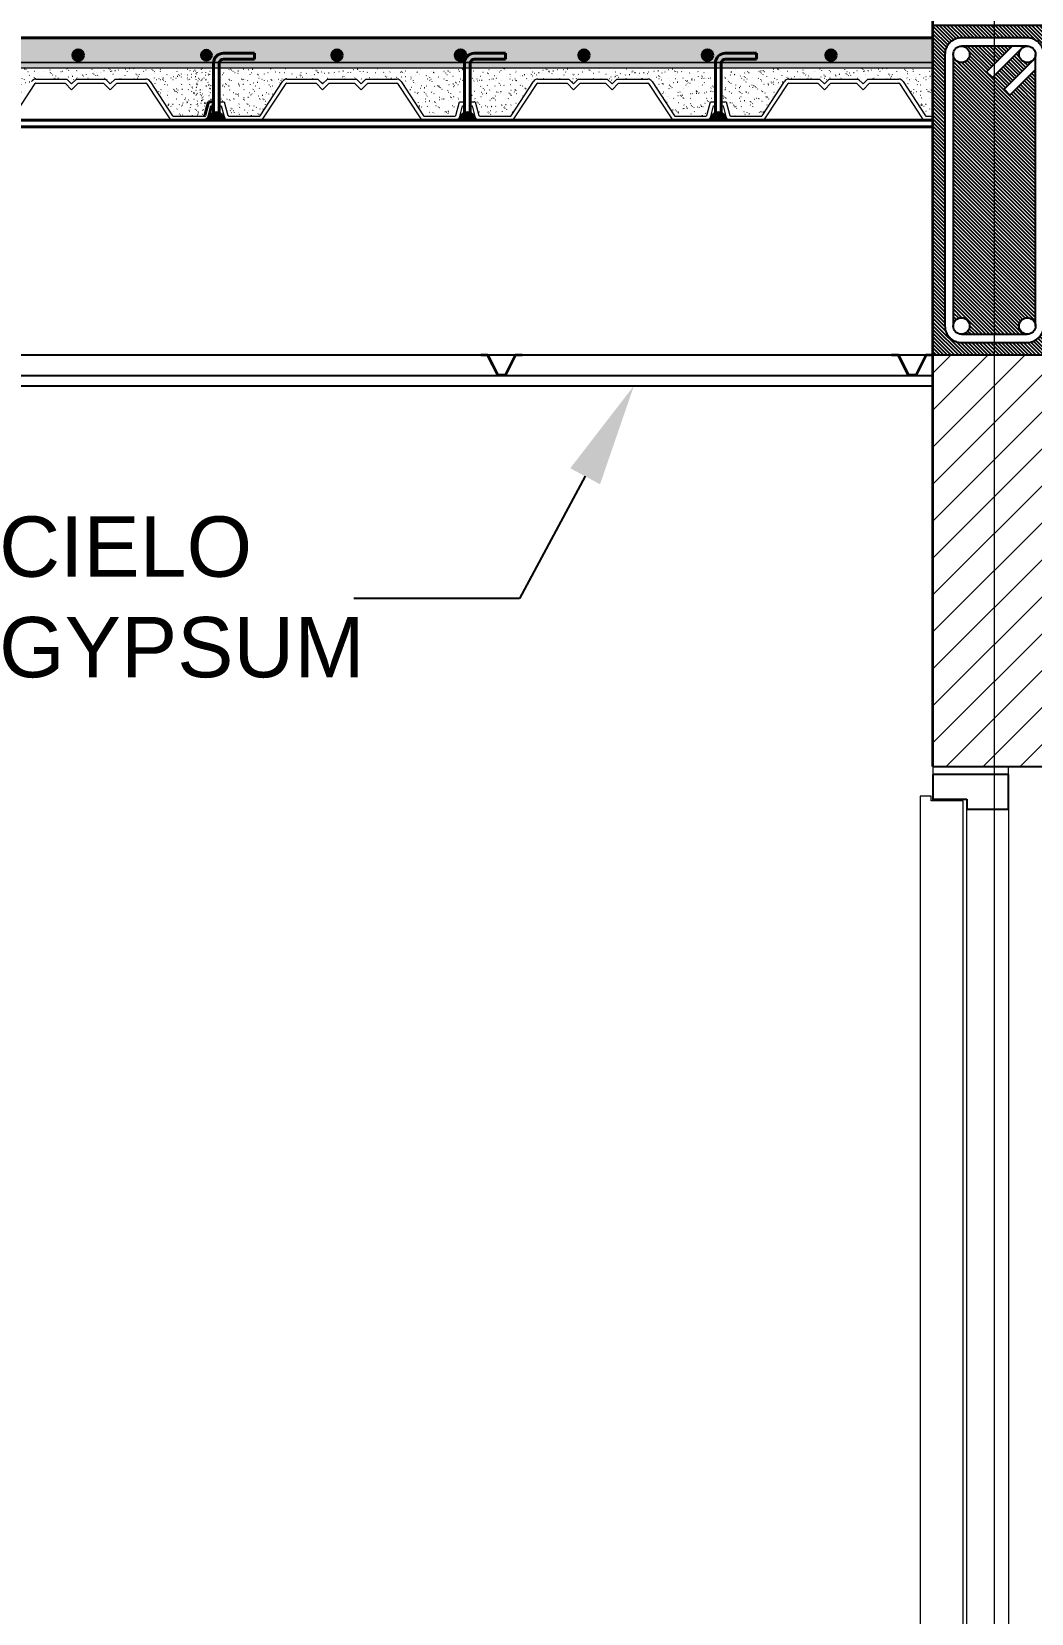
# Model space of a CAD drawing. Header units: inches. Extents: x -6 to 158, y 10 to 161.
# Drawn here: x 74.59 to 75.805, y 33.334 to 35.255 of the extents above; entities that cross this region are included whole.
import ezdxf
from ezdxf import colors
from ezdxf.entities.mleader import LeaderData, LeaderLine
from ezdxf.math import Vec2, Vec3

# ---------------------------------------------------------------- set-up
doc = ezdxf.new("R2010")
doc.units = ezdxf.units.IN
doc.header["$MEASUREMENT"] = 0
doc.linetypes.add('DASHED2', pattern=[9.525, 6.35, -3.175])
doc.linetypes.add('Grid Line', pattern=[22.225, 12.7, -3.175, 3.175, -3.175])
for name, color, linetype in [('2', 2, 'Continuous'), ('3', 3, 'Continuous'), ('4', 4, 'Continuous'), ('5', 5, 'Continuous'), ('8', 4, 'Continuous'), ('A-WALL-PATT', 9, 'Continuous'), ('Emplantillado', 2, 'Continuous'), ('Proy', 1, 'DASHED2'), ('TEXTO', 2, 'Continuous'), ('Texturas', 1, 'Continuous')]:
    doc.layers.add(name, color=color, linetype=linetype)
for name, color, linetype, lineweight in [('A-DETL', 90, 'Continuous', 9), ('A-DETL-GENF', 92, 'Continuous', 9), ('A-DETL-THIN', 151, 'Continuous', 18), ('A-FLOR', 5, 'Continuous', 9), ('A-WALL', 5, 'Continuous', 9), ('S-GRID', 1, 'Continuous', 9)]:
    doc.layers.add(name, color=color, linetype=linetype, lineweight=lineweight)
doc.styles.add('style1', font='micross.ttf')
pattern_1 = [(135, (0, 0), (-0.00224506403027, -0.00224506403027), [])]
pattern_2 = [(37.5, (3148.316678, 1585.5589), (-0.000406733, 0.012431279), [0.000335, -0.009471, 0.000335, -0.010632, -0.010484]), (37.5, (3148.316678, 1585.5589), (-0.000406733, 0.012431279), [-0.020774, 0.000335, -0.010149]), (7.5, (3148.316678, 1585.5589), (0.011418176, 0.018207136), [0.000335, -0.004955, 0.000335, -0.008503, -0.003387]), (7.5, (3148.316678, 1585.5589), (0.011418176, 0.018207136), [-0.014129, 0.000335, -0.003052]), (327.5, (3148.308743, 1585.5589), (0.020091206, 3.676e-05), [0.000335, -0.002891, 0.000335, -0.011278, -0.015161]), (327.5, (3148.308743, 1585.5589), (0.020091206, 3.676e-05), [-0.014839, 0.000335, -0.014826]), (317.5, (3148.308743, 1585.5589), (0.019394415, 0.00566181), [0.000335, -0.001278, 0.000335, -0.007278, -0.00871]), (317.5, (3148.308743, 1585.5589), (0.019394415, 0.00566181), [-0.009226, 0.000335, -0.008374])]
pattern_3 = [(37.5, (3148.316678, 1585.5589), (-0.000406733, 0.012431279), [0.000335, -0.009471, 0.000335, -0.010632, -0.010484]), (37.5, (3148.316678, 1585.5589), (-0.000406733, 0.012431279), [-0.020774, 0.000335, -0.010149]), (7.5, (3148.316678, 1585.5589), (0.011418176, 0.018207136), [0.000335, -0.004955, 0.000335, -0.008503, -0.003387]), (7.5, (3148.316678, 1585.5589), (0.011418176, 0.018207136), [-0.014129, 0.000335, -0.003052]), (327.5, (3148.308743, 1585.5589), (0.020091206, 3.676e-05), [0.000335, -0.002891, 0.000335, -0.011278, -0.015161]), (327.5, (3148.308743, 1585.5589), (0.020091206, 3.676e-05), [-0.014839, 0.000335, -0.014826]), (317.5, (3148.308743, 1585.5589), (0.019394415, 0.00566181), [0.000335, -0.001278, 0.000335, -0.007278, -0.00871]), (317.5, (3148.308743, 1585.5589), (0.019394415, 0.00566181), [-0.009226, 0.000335, -0.008374])]

# ---------------------------------------------------------------- blocks, each defined once
blk = doc.blocks.new('Doors_Door-sets_JELD-WEN_Interior_HP_S7_Unequal_Double_1_0 - 1590 x 2090 mm - M16_M12_40_ x M21-318475-Section 0')
at = {"layer": '2', "lineweight": 18}
for p, q in [((7717, 2100), (7625, 2100)), ((7625, 2100), (7625, 2090)), ((7717, 2090), (7717, 2100)), ((7625, 2090), (7717, 2090)), ((7623, 2064), (7610, 2064)), ((7610, 2064), (7610, 12)), ((7623, 2058), (7623, 2064)), ((7662, 2058), (7623, 2058)), ((7662, 18), (7662, 2058))]:
    blk.add_line(p, q, dxfattribs=at)
at = {"layer": '2'}
for p, q in [((7625, 2090), (7625, 2060)), ((7717, 2090), (7625, 2090)), ((7717, 2048), (7717, 2090)), ((7625, 2060), (7666.5, 2060)), ((7666.5, 2060), (7666.5, 2048)), ((7666.5, 2048), (7717, 2048))]:
    blk.add_line(p, q, dxfattribs=at)
at = {"layer": '2', "lineweight": 9}
for p, q in [((7625, 2058), (7625, 2060)), ((7666.5, 22), (7666.5, 2048)), ((7717, 2048), (7717, 22))]:
    blk.add_line(p, q, dxfattribs=at)
blk = doc.blocks.new('vcc')
at = {"layer": 'Texturas'}
h = blk.add_hatch(dxfattribs=at)
h.set_pattern_fill('ANSI31', color=253, scale=0.001, angle=90)
h.set_pattern_definition(pattern_1)
h.paths.add_polyline_path([(26746.7064, 3376.2823), (26746.8564, 3376.2823), (26746.8564, 3376.6823), (26746.7064, 3376.6823)])
h.paths.add_polyline_path([(26746.7414, 3376.6673), (26746.8214, 3376.6673, -0.414214), (26746.8414, 3376.6473), (26746.8414, 3376.3173, -0.414214), (26746.8214, 3376.2973), (26746.7414, 3376.2973, -0.414214), (26746.7214, 3376.3173), (26746.7214, 3376.6473, -0.414214)], flags=16)
h.paths.add_polyline_path([(26746.7414, 3376.6573), (26746.8214, 3376.6573, -0.414214), (26746.8314, 3376.6473), (26746.8314, 3376.3173, -0.414214), (26746.8214, 3376.3073), (26746.7414, 3376.3073, -0.414214), (26746.7314, 3376.3173), (26746.7314, 3376.6473, -0.414214)], flags=0)
h = blk.add_hatch(dxfattribs=at)
h.set_pattern_fill('ANSI31', color=253, scale=0.001, angle=90, style=0)
h.set_pattern_definition(pattern_1)
h.paths.add_polyline_path([(26746.7314, 3376.3173, -1), (26746.7514, 3376.3173, -0.414214), (26746.7414, 3376.3073), (26746.8214, 3376.3073, -0.414214), (26746.8114, 3376.3173, -1), (26746.8314, 3376.3173), (26746.8314, 3376.6291), (26746.8002, 3376.5978), (26746.7932, 3376.6049), (26746.8285, 3376.6403, -0.668179), (26746.8114, 3376.6473, -0.198912), (26746.8144, 3376.6544), (26746.779, 3376.6191), (26746.7719, 3376.6261), (26746.8032, 3376.6573), (26746.7414, 3376.6573, -0.414214), (26746.7514, 3376.6473, -1), (26746.7314, 3376.6473)])
at = {"layer": '3'}
for p, q in [((26746.8032, 3376.6573), (26746.7719, 3376.6261)), ((26746.8144, 3376.6544), (26746.779, 3376.6191)), ((26746.8285, 3376.6403), (26746.7932, 3376.6049)), ((26746.779, 3376.6191), (26746.7719, 3376.6261)), ((26746.8314, 3376.6291), (26746.8002, 3376.5978)), ((26746.7932, 3376.6049), (26746.8002, 3376.5978))]:
    blk.add_line(p, q, dxfattribs=at)
blk.add_lwpolyline([(26746.8414, 3376.3173), (26746.8414, 3376.6473, 0.414214), (26746.8214, 3376.6673), (26746.7414, 3376.6673, 0.414214), (26746.7214, 3376.6473), (26746.7214, 3376.3173, 0.414214), (26746.7414, 3376.2973), (26746.8214, 3376.2973)], format="xyb", dxfattribs=at)
for points in [[(26746.8214, 3376.6573), (26746.7414, 3376.6573)], [(26746.7314, 3376.6473), (26746.7314, 3376.3173)], [(26746.8314, 3376.3173), (26746.8314, 3376.6473)], [(26746.7414, 3376.3073), (26746.8214, 3376.3073)]]:
    blk.add_lwpolyline(points, dxfattribs=at)
blk.add_arc((26746.8214, 3376.3173), 0.02, 270, 0, dxfattribs=at)
at = {"layer": '4'}
for centre in [(26746.7414, 3376.6473), (26746.8214, 3376.6473), (26746.7414, 3376.3173), (26746.8214, 3376.3173)]:
    blk.add_circle(centre, 0.01, dxfattribs=at)
at = {"layer": '5'}
blk.add_lwpolyline([(26746.7064, 3376.2823), (26746.8564, 3376.2823), (26746.8564, 3376.6823), (26746.7064, 3376.6823)], close=True, dxfattribs=at)
blk = doc.blocks.new('A$C3A4E2C9F')
at = {"color": 2}
for p, q in [((-0.0481, 0.0009), (-0.0481, -0.0001)), ((-0.0397, 0.0009), (-0.0481, 0.0009)), ((-0.0397, 0.0009), (-0.0275, -0.0231)), ((-0.0066, 0.0009), (-0.0187, -0.0231)), ((0.0019, 0.0009), (-0.0066, 0.0009)), ((0.0019, -0.0001), (0.0019, 0.0009)), ((-0.0403, -0.0001), (-0.0481, -0.0001)), ((-0.0403, -0.0001), (-0.0281, -0.0241)), ((-0.006, -0.0001), (-0.0181, -0.0241)), ((0.0019, -0.0001), (-0.006, -0.0001)), ((-0.0281, -0.0241), (-0.0231, -0.0241)), ((-0.0281, -0.0241), (-0.0181, -0.0241)), ((-0.0275, -0.0231), (-0.0187, -0.0231))]:
    blk.add_line(p, q, dxfattribs=at)
blk = doc.blocks.new('jk')
at = {"layer": 'A-DETL-GENF'}
h = blk.add_hatch(dxfattribs=at)
h.set_pattern_fill('FP1_1', color=8, scale=0.001, style=0, pattern_type=2)
h.set_pattern_definition([(37.5, (3146.183078, 1585.5589), (-0.000406733, 0.012431279), [0.000335, -0.009471, 0.000335, -0.010632, -0.010484]), (37.5, (3146.183078, 1585.5589), (-0.000406733, 0.012431279), [-0.020774, 0.000335, -0.010149]), (7.5, (3146.183078, 1585.5589), (0.011418176, 0.018207136), [0.000335, -0.004955, 0.000335, -0.008503, -0.003387]), (7.5, (3146.183078, 1585.5589), (0.011418176, 0.018207136), [-0.014129, 0.000335, -0.003052]), (327.5, (3146.175143, 1585.5589), (0.020091206, 3.676e-05), [0.000335, -0.002891, 0.000335, -0.011278, -0.015161]), (327.5, (3146.175143, 1585.5589), (0.020091206, 3.676e-05), [-0.014839, 0.000335, -0.014826]), (317.5, (3146.175143, 1585.5589), (0.019394415, 0.00566181), [0.000335, -0.001278, 0.000335, -0.007278, -0.00871]), (317.5, (3146.175143, 1585.5589), (0.019394415, 0.00566181), [-0.009226, 0.000335, -0.008374])])
h.paths.add_polyline_path([(3146.753, 1594.6119), (3146.7511, 1594.6123), (3146.75, 1594.6127), (3146.7487, 1594.6137), (3146.7478, 1594.615), (3146.7472, 1594.6164), (3146.747, 1594.6179), (3146.7473, 1594.6198), (3146.7478, 1594.621), (3146.7487, 1594.6222), (3146.75, 1594.6231), (3146.7514, 1594.6237), (3146.753, 1594.6239), (3146.7545, 1594.6237), (3146.756, 1594.6231), (3146.7572, 1594.6222), (3146.7583, 1594.6206), (3146.7588, 1594.6195), (3146.759, 1594.6179), (3146.7588, 1594.6164), (3146.758, 1594.6147), (3146.7572, 1594.6137), (3146.756, 1594.6127), (3146.7545, 1594.6121)], flags=16)
h.paths.add_polyline_path([(3146.603, 1594.6119), (3146.6014, 1594.6121), (3146.6, 1594.6127), (3146.5987, 1594.6137), (3146.5978, 1594.6149), (3146.5972, 1594.6164), (3146.597, 1594.6182), (3146.5973, 1594.6197), (3146.5978, 1594.6209), (3146.5987, 1594.6222), (3146.6, 1594.6231), (3146.6014, 1594.6237), (3146.603, 1594.6239), (3146.6045, 1594.6237), (3146.606, 1594.6231), (3146.6072, 1594.6222), (3146.6082, 1594.6209), (3146.6088, 1594.6195), (3146.609, 1594.6179), (3146.6088, 1594.6164), (3146.6082, 1594.6149), (3146.6072, 1594.6137), (3146.606, 1594.6127), (3146.6045, 1594.6121)], flags=16)
h.paths.add_polyline_path([(3146.303, 1594.6119), (3146.3014, 1594.6121), (3146.3, 1594.6127), (3146.2987, 1594.6137), (3146.2978, 1594.6149), (3146.2972, 1594.6164), (3146.297, 1594.6181), (3146.2973, 1594.6196), (3146.2978, 1594.6209), (3146.2987, 1594.6222), (3146.3, 1594.6231), (3146.3014, 1594.6237), (3146.303, 1594.6239), (3146.3045, 1594.6237), (3146.306, 1594.6231), (3146.3072, 1594.6222), (3146.3082, 1594.6209), (3146.3088, 1594.6195), (3146.309, 1594.6179), (3146.3088, 1594.6164), (3146.3082, 1594.6149), (3146.3072, 1594.6137), (3146.306, 1594.6127), (3146.3045, 1594.6121)], flags=16)
h.paths.add_polyline_path([(3146.903, 1594.6119), (3146.9014, 1594.6121), (3146.9, 1594.6127), (3146.8987, 1594.6137), (3146.8978, 1594.6149), (3146.8972, 1594.6164), (3146.897, 1594.6183), (3146.8973, 1594.6197), (3146.8978, 1594.6209), (3146.8987, 1594.6222), (3146.9, 1594.6231), (3146.9014, 1594.6237), (3146.903, 1594.6239), (3146.9045, 1594.6237), (3146.906, 1594.6231), (3146.9072, 1594.6222), (3146.9082, 1594.6209), (3146.9088, 1594.6195), (3146.909, 1594.6179), (3146.9088, 1594.6164), (3146.9082, 1594.6149), (3146.9072, 1594.6137), (3146.906, 1594.6127), (3146.9045, 1594.6121)], flags=16)
h.paths.add_polyline_path([(3146.453, 1594.6119), (3146.4514, 1594.6121), (3146.45, 1594.6127), (3146.4487, 1594.6137), (3146.4478, 1594.6149), (3146.4472, 1594.6164), (3146.447, 1594.6179), (3146.4473, 1594.6198), (3146.4478, 1594.6209), (3146.4487, 1594.6222), (3146.45, 1594.6231), (3146.4514, 1594.6237), (3146.453, 1594.6239), (3146.4545, 1594.6237), (3146.456, 1594.6231), (3146.4572, 1594.6222), (3146.4582, 1594.6208), (3146.4588, 1594.6195), (3146.459, 1594.6179), (3146.4588, 1594.6164), (3146.4579, 1594.6146), (3146.4572, 1594.6137), (3146.456, 1594.6127), (3146.4545, 1594.6121), (3146.4538, 1594.612)], flags=16)
h.paths.add_polyline_path([(3147.053, 1594.6119), (3147.0514, 1594.6121), (3147.05, 1594.6127), (3147.0487, 1594.6137), (3147.0477, 1594.6151), (3147.0472, 1594.6164), (3147.047, 1594.6179), (3147.0473, 1594.6198), (3147.0478, 1594.6209), (3147.0487, 1594.6222), (3147.05, 1594.6231), (3147.0514, 1594.6237), (3147.053, 1594.6239), (3147.0545, 1594.6237), (3147.056, 1594.6231), (3147.0572, 1594.6222), (3147.0582, 1594.6209), (3147.0588, 1594.6195), (3147.059, 1594.6179), (3147.0588, 1594.6164), (3147.0581, 1594.6148), (3147.0572, 1594.6137), (3147.056, 1594.6127), (3147.0545, 1594.6121)], flags=16)
h.paths.add_polyline_path([(3147.353, 1594.6119), (3147.3514, 1594.6121), (3147.35, 1594.6127), (3147.3487, 1594.6137), (3147.3477, 1594.6152), (3147.3472, 1594.6164), (3147.347, 1594.6179), (3147.3472, 1594.6195), (3147.3478, 1594.6209), (3147.3487, 1594.6222), (3147.35, 1594.6231), (3147.3514, 1594.6237), (3147.353, 1594.6239), (3147.3545, 1594.6237), (3147.356, 1594.6231), (3147.3572, 1594.6222), (3147.3582, 1594.6209), (3147.3588, 1594.6195), (3147.359, 1594.6179), (3147.3588, 1594.6164), (3147.3582, 1594.6149), (3147.3572, 1594.6137), (3147.356, 1594.6127), (3147.3545, 1594.6121)], flags=16)
h.paths.add_polyline_path([(3147.203, 1594.6119), (3147.2014, 1594.6121), (3147.2, 1594.6127), (3147.1987, 1594.6137), (3147.1978, 1594.6149), (3147.1972, 1594.6167), (3147.197, 1594.6179), (3147.1973, 1594.6197), (3147.1978, 1594.6209), (3147.1987, 1594.6222), (3147.2, 1594.6231), (3147.2014, 1594.6237), (3147.203, 1594.6239), (3147.2045, 1594.6237), (3147.206, 1594.6231), (3147.2072, 1594.6222), (3147.2082, 1594.6209), (3147.2088, 1594.619), (3147.209, 1594.6179), (3147.2087, 1594.6161), (3147.2082, 1594.6149), (3147.2072, 1594.6137), (3147.206, 1594.6127), (3147.2045, 1594.6121)], flags=16)
h.paths.add_polyline_path([(3144.7037, 1594.6389), (3144.7037, 1594.6089), (3146.153, 1594.6089), (3146.1536, 1594.612), (3146.153, 1594.6119), (3146.1514, 1594.6121), (3146.15, 1594.6127), (3146.1487, 1594.6137), (3146.1478, 1594.6149), (3146.1472, 1594.6164), (3146.147, 1594.6179), (3146.1472, 1594.6195), (3146.1478, 1594.6209), (3146.1489, 1594.6223), (3146.15, 1594.6231), (3146.1514, 1594.6237), (3146.153, 1594.6239), (3146.1545, 1594.6237), (3146.156, 1594.6231), (3146.1572, 1594.6222), (3146.1582, 1594.6209), (3146.1588, 1594.6195), (3146.159, 1594.6185), (3146.1595, 1594.6188), (3146.162, 1594.6198), (3146.165, 1594.6202), (3146.203, 1594.6202), (3146.203, 1594.6132), (3146.165, 1594.6132), (3146.1638, 1594.613), (3146.1627, 1594.6126), (3146.1617, 1594.612), (3146.1609, 1594.6111), (3146.1604, 1594.6101), (3146.1601, 1594.6089), (3146.4578, 1594.6089), (3146.4584, 1594.6119), (3146.4597, 1594.6146), (3146.4616, 1594.6169), (3146.464, 1594.6187), (3146.4668, 1594.6198), (3146.4698, 1594.6202), (3146.5078, 1594.6202), (3146.5078, 1594.6132), (3146.4698, 1594.6132), (3146.4686, 1594.613), (3146.4675, 1594.6126), (3146.4665, 1594.612), (3146.4657, 1594.6111), (3146.4652, 1594.6101), (3146.4649, 1594.6089), (3146.7626, 1594.6089), (3146.7632, 1594.6119), (3146.7647, 1594.6149), (3146.7664, 1594.6169), (3146.7688, 1594.6187), (3146.7716, 1594.6198), (3146.7746, 1594.6202), (3146.8126, 1594.6202), (3146.8126, 1594.6132), (3146.7746, 1594.6132), (3146.7734, 1594.613), (3146.7723, 1594.6126), (3146.7713, 1594.612), (3146.7705, 1594.6111), (3146.77, 1594.6101), (3146.7697, 1594.6089), (3147.0674, 1594.6089), (3147.068, 1594.6119), (3147.0695, 1594.6149), (3147.0712, 1594.6169), (3147.0736, 1594.6187), (3147.0764, 1594.6198), (3147.0794, 1594.6202), (3147.1174, 1594.6202), (3147.1174, 1594.6132), (3147.0794, 1594.6132), (3147.0782, 1594.613), (3147.0771, 1594.6126), (3147.0761, 1594.612), (3147.0753, 1594.6111), (3147.0748, 1594.6101), (3147.0745, 1594.6089), (3147.3722, 1594.6089), (3147.3728, 1594.6119), (3147.3741, 1594.6146), (3147.376, 1594.6169), (3147.3784, 1594.6187), (3147.3812, 1594.6198), (3147.3842, 1594.6202), (3147.4092, 1594.6202), (3147.4092, 1594.6132), (3147.3842, 1594.6132), (3147.383, 1594.613), (3147.3819, 1594.6126), (3147.3809, 1594.612), (3147.3801, 1594.6111), (3147.3796, 1594.6101), (3147.3793, 1594.6089), (3149.16, 1594.6089), (3149.16, 1594.6389)])
for points in [[(3148.1222, 1594.6119), (3148.1237, 1594.6121), (3148.1252, 1594.6127), (3148.1264, 1594.6137), (3148.1274, 1594.6149), (3148.128, 1594.6164), (3148.1282, 1594.6179), (3148.128, 1594.6195), (3148.1274, 1594.6209), (3148.1264, 1594.6222), (3148.1252, 1594.6231), (3148.1237, 1594.6237), (3148.1222, 1594.6239), (3148.1206, 1594.6237), (3148.1192, 1594.6231), (3148.1179, 1594.6222), (3148.117, 1594.6209), (3148.1164, 1594.6195), (3148.1162, 1594.6179), (3148.1164, 1594.6164), (3148.117, 1594.6149), (3148.1179, 1594.6137), (3148.1192, 1594.6127), (3148.1206, 1594.6121)], [(3148.278, 1594.6119), (3148.2795, 1594.6121), (3148.281, 1594.6127), (3148.2823, 1594.6137), (3148.2832, 1594.6149), (3148.2838, 1594.6164), (3148.284, 1594.6179), (3148.2838, 1594.6195), (3148.2832, 1594.6209), (3148.2822, 1594.6222), (3148.281, 1594.6231), (3148.2795, 1594.6237), (3148.278, 1594.6239), (3148.2764, 1594.6237), (3148.275, 1594.6231), (3148.2737, 1594.6222), (3148.2728, 1594.6209), (3148.2722, 1594.6195), (3148.272, 1594.6179), (3148.2722, 1594.6164), (3148.2728, 1594.6149), (3148.2737, 1594.6137), (3148.275, 1594.6127), (3148.2764, 1594.6121)], [(3148.4366, 1594.6119), (3148.4381, 1594.6121), (3148.4396, 1594.6127), (3148.4408, 1594.6137), (3148.4418, 1594.6149), (3148.4424, 1594.6164), (3148.4426, 1594.6179), (3148.4424, 1594.6195), (3148.4418, 1594.6209), (3148.4408, 1594.6222), (3148.4396, 1594.6231), (3148.4381, 1594.6237), (3148.4366, 1594.6239), (3148.435, 1594.6237), (3148.4336, 1594.6231), (3148.4323, 1594.6222), (3148.4314, 1594.6209), (3148.4308, 1594.6195), (3148.4306, 1594.6179), (3148.4308, 1594.6164), (3148.4314, 1594.6149), (3148.4323, 1594.6137), (3148.4336, 1594.6127), (3148.435, 1594.6121)], [(3148.5866, 1594.6119), (3148.5881, 1594.6121), (3148.5896, 1594.6127), (3148.5908, 1594.6137), (3148.5918, 1594.6149), (3148.5924, 1594.6164), (3148.5926, 1594.6179), (3148.5924, 1594.6195), (3148.5915, 1594.6213), (3148.5908, 1594.6222), (3148.5896, 1594.6231), (3148.5881, 1594.6237), (3148.5866, 1594.6239), (3148.585, 1594.6237), (3148.5836, 1594.6231), (3148.5823, 1594.6222), (3148.5814, 1594.6209), (3148.5808, 1594.6195), (3148.5806, 1594.6179), (3148.5808, 1594.6164), (3148.5814, 1594.6149), (3148.5823, 1594.6137), (3148.5836, 1594.6127), (3148.585, 1594.6121)], [(3148.7366, 1594.6119), (3148.7381, 1594.6121), (3148.7396, 1594.6127), (3148.7408, 1594.6137), (3148.7418, 1594.6149), (3148.7424, 1594.6164), (3148.7426, 1594.6179), (3148.7424, 1594.6195), (3148.7418, 1594.6209), (3148.7408, 1594.6222), (3148.7396, 1594.6231), (3148.7381, 1594.6237), (3148.7366, 1594.6239), (3148.735, 1594.6237), (3148.7336, 1594.6231), (3148.7323, 1594.6222), (3148.7314, 1594.6209), (3148.7308, 1594.6195), (3148.7306, 1594.6179), (3148.7308, 1594.6164), (3148.7314, 1594.6149), (3148.7323, 1594.6137), (3148.7336, 1594.6127), (3148.735, 1594.6121)], [(3148.8866, 1594.6119), (3148.8881, 1594.6121), (3148.8896, 1594.6127), (3148.8909, 1594.6137), (3148.8918, 1594.6149), (3148.8924, 1594.6164), (3148.8926, 1594.6179), (3148.8924, 1594.6195), (3148.8918, 1594.6209), (3148.8908, 1594.6222), (3148.8896, 1594.6231), (3148.8881, 1594.6237), (3148.8866, 1594.6239), (3148.885, 1594.6237), (3148.8836, 1594.6231), (3148.8823, 1594.6222), (3148.8814, 1594.6209), (3148.8808, 1594.6195), (3148.8806, 1594.6179), (3148.8808, 1594.6164), (3148.8814, 1594.6149), (3148.8823, 1594.6137), (3148.8836, 1594.6127), (3148.885, 1594.6121)], [(3149.0366, 1594.6119), (3149.0381, 1594.6121), (3149.0396, 1594.6127), (3149.0408, 1594.6137), (3149.0418, 1594.6149), (3149.0424, 1594.6164), (3149.0426, 1594.6179), (3149.0424, 1594.6195), (3149.0418, 1594.6209), (3149.0408, 1594.6222), (3149.0396, 1594.6231), (3149.0381, 1594.6237), (3149.0366, 1594.6239), (3149.035, 1594.6237), (3149.0336, 1594.6231), (3149.0323, 1594.6222), (3149.0314, 1594.6209), (3149.0308, 1594.6195), (3149.0306, 1594.6179), (3149.0308, 1594.6164), (3149.0314, 1594.6149), (3149.0323, 1594.6137), (3149.0336, 1594.6127), (3149.035, 1594.6121)], [(3148.2801, 1594.5389), (3148.3001, 1594.5389), (3148.2997, 1594.5416), (3148.2988, 1594.5439), (3148.2972, 1594.546), (3148.2951, 1594.5476), (3148.2927, 1594.5486), (3148.2901, 1594.5489), (3148.2875, 1594.5486), (3148.2851, 1594.5476), (3148.283, 1594.546), (3148.2814, 1594.5439), (3148.2804, 1594.5415)], [(3148.5853, 1594.5389), (3148.6049, 1594.5389), (3148.6045, 1594.5416), (3148.6036, 1594.5439), (3148.602, 1594.546), (3148.5999, 1594.5476), (3148.5975, 1594.5486), (3148.5949, 1594.5489), (3148.5923, 1594.5486), (3148.5899, 1594.5476), (3148.5878, 1594.546), (3148.5862, 1594.5439), (3148.5852, 1594.5415), (3148.5849, 1594.5389)], [(3148.8901, 1594.5389), (3148.9097, 1594.5389), (3148.9093, 1594.5416), (3148.9084, 1594.5439), (3148.9068, 1594.546), (3148.9047, 1594.5476), (3148.9023, 1594.5486), (3148.8997, 1594.5489), (3148.8971, 1594.5486), (3148.8947, 1594.5476), (3148.8926, 1594.546), (3148.891, 1594.5439), (3148.89, 1594.5415), (3148.8897, 1594.5389)]]:
    blk.add_hatch(color=7, dxfattribs=at).paths.add_polyline_path(points, flags=0)
blk.add_hatch(color=7, dxfattribs=at).paths.add_polyline_path([(3149.16, 1594.6025), (3149.16, 1594.6089), (3147.3577, 1594.6089), (3147.3577, 1594.6025)])
h = blk.add_hatch(dxfattribs=at)
h.set_pattern_fill('FP1_1', color=8, scale=0.001, style=0, pattern_type=2)
h.set_pattern_definition([(37.5, (3147.402278, 1585.5589), (-0.000406733, 0.012431279), [0.000335, -0.009471, 0.000335, -0.010632, -0.010484]), (37.5, (3147.402278, 1585.5589), (-0.000406733, 0.012431279), [-0.020774, 0.000335, -0.010149]), (7.5, (3147.402278, 1585.5589), (0.011418176, 0.018207136), [0.000335, -0.004955, 0.000335, -0.008503, -0.003387]), (7.5, (3147.402278, 1585.5589), (0.011418176, 0.018207136), [-0.014129, 0.000335, -0.003052]), (327.5, (3147.394343, 1585.5589), (0.020091206, 3.676e-05), [0.000335, -0.002891, 0.000335, -0.011278, -0.015161]), (327.5, (3147.394343, 1585.5589), (0.020091206, 3.676e-05), [-0.014839, 0.000335, -0.014826]), (317.5, (3147.394343, 1585.5589), (0.019394415, 0.00566181), [0.000335, -0.001278, 0.000335, -0.007278, -0.00871]), (317.5, (3147.394343, 1585.5589), (0.019394415, 0.00566181), [-0.009226, 0.000335, -0.008374])])
h.paths.add_polyline_path([(3148.0004, 1594.5439), (3148.0378, 1594.544), (3148.0384, 1594.5444), (3148.0667, 1594.5872), (3148.0679, 1594.5881), (3148.0694, 1594.5887), (3148.0709, 1594.5889), (3148.1084, 1594.5889), (3148.1143, 1594.5831), (3148.1201, 1594.5889), (3148.1553, 1594.5889), (3148.1611, 1594.5831), (3148.167, 1594.5889), (3148.2045, 1594.5889), (3148.2061, 1594.5887), (3148.2075, 1594.5881), (3148.2087, 1594.5872), (3148.2097, 1594.5859), (3148.237, 1594.5444), (3148.2376, 1594.544), (3148.2379, 1594.5439), (3148.2753, 1594.544), (3148.2756, 1594.5441), (3148.276, 1594.5447), (3148.2805, 1594.5612), (3148.2866, 1594.5612), (3148.2866, 1594.6025), (3147.9888, 1594.6025), (3147.9888, 1594.5612), (3147.9949, 1594.5612), (3147.9994, 1594.5447), (3147.9999, 1594.5441), (3148.0001, 1594.544)], flags=0)
h = blk.add_hatch(dxfattribs=at)
h.set_pattern_fill('FP1_1', color=8, scale=0.001, style=0, pattern_type=2)
h.set_pattern_definition(pattern_2)
h.paths.add_polyline_path([(3148.2751, 1594.5439), (3148.2758, 1594.5442), (3148.276, 1594.5447), (3148.2805, 1594.5612), (3148.2866, 1594.5612), (3148.2866, 1594.6025), (3148.258, 1594.6025), (3148.258, 1594.5439)], flags=0)
h = blk.add_hatch(dxfattribs=at)
h.set_pattern_fill('FP1_1', color=8, scale=0.001, style=0, pattern_type=2)
h.set_pattern_definition(pattern_2)
h.paths.add_polyline_path([(3148.5001, 1594.5889), (3148.5001, 1594.6025), (3148.2936, 1594.6025), (3148.2936, 1594.5612), (3148.2997, 1594.5612), (3148.3042, 1594.5447), (3148.3047, 1594.5441), (3148.3052, 1594.5439), (3148.309, 1594.5439), (3148.3426, 1594.544), (3148.3432, 1594.5444), (3148.3715, 1594.5872), (3148.3727, 1594.5881), (3148.3742, 1594.5887), (3148.3757, 1594.5889), (3148.4132, 1594.5889), (3148.4191, 1594.5831), (3148.4249, 1594.5889), (3148.4601, 1594.5889), (3148.4659, 1594.5831), (3148.4718, 1594.5889)])
h = blk.add_hatch(dxfattribs=at)
h.set_pattern_fill('FP1_1', color=8, scale=0.001, style=0, pattern_type=2)
h.set_pattern_definition(pattern_3)
h.paths.add_polyline_path([(3148.4471, 1594.6025), (3148.4471, 1594.5889), (3148.4601, 1594.5889), (3148.4659, 1594.5831), (3148.4718, 1594.5889), (3148.5093, 1594.5889), (3148.5109, 1594.5887), (3148.5123, 1594.5881), (3148.5135, 1594.5872), (3148.5145, 1594.5859), (3148.5418, 1594.5444), (3148.5424, 1594.544), (3148.5427, 1594.5439), (3148.5801, 1594.544), (3148.5804, 1594.5441), (3148.5808, 1594.5447), (3148.5853, 1594.5612), (3148.5914, 1594.5612), (3148.5914, 1594.6025)])
h = blk.add_hatch(dxfattribs=at)
h.set_pattern_fill('FP1_1', color=8, scale=0.001, style=0, pattern_type=2)
h.set_pattern_definition(pattern_3)
h.paths.add_polyline_path([(3148.874, 1594.5439), (3148.8849, 1594.544), (3148.8852, 1594.5441), (3148.8856, 1594.5447), (3148.8901, 1594.5612), (3148.8962, 1594.5612), (3148.8962, 1594.6025), (3148.5984, 1594.6025), (3148.5984, 1594.5612), (3148.6045, 1594.5612), (3148.609, 1594.5447), (3148.6095, 1594.5441), (3148.61, 1594.5439), (3148.6474, 1594.544), (3148.648, 1594.5444), (3148.6763, 1594.5872), (3148.6775, 1594.5881), (3148.679, 1594.5887), (3148.6805, 1594.5889), (3148.718, 1594.5889), (3148.7239, 1594.5831), (3148.7297, 1594.5889), (3148.7649, 1594.5889), (3148.7707, 1594.5831), (3148.7766, 1594.5889), (3148.8141, 1594.5889), (3148.8157, 1594.5887), (3148.8171, 1594.5881), (3148.8183, 1594.5872), (3148.8193, 1594.5859), (3148.8466, 1594.5444), (3148.8472, 1594.544), (3148.8475, 1594.5439)], flags=0)
h = blk.add_hatch(dxfattribs=at)
h.set_pattern_fill('FP1_1', color=8, scale=0.001, style=0, pattern_type=2)
h.set_pattern_definition(pattern_3)
h.paths.add_polyline_path([(3149.16, 1594.5439), (3149.16, 1594.6025), (3148.9032, 1594.6025), (3148.9032, 1594.5612), (3148.9093, 1594.5612), (3148.9138, 1594.5447), (3148.9143, 1594.5441), (3148.9145, 1594.544), (3148.9148, 1594.5439), (3148.9522, 1594.544), (3148.9528, 1594.5444), (3148.9811, 1594.5872), (3148.9823, 1594.5881), (3148.9838, 1594.5887), (3148.9853, 1594.5889), (3149.0228, 1594.5889), (3149.0287, 1594.5831), (3149.0345, 1594.5889), (3149.0697, 1594.5889), (3149.0755, 1594.5831), (3149.0814, 1594.5889), (3149.1189, 1594.5889), (3149.1205, 1594.5887), (3149.1219, 1594.5881), (3149.1231, 1594.5872), (3149.1241, 1594.5859), (3149.1514, 1594.5444), (3149.152, 1594.544), (3149.1523, 1594.5439)])
at = {"layer": 'A-DETL', "lineweight": 40}
for p, q in [((3149.16, 1594.6389), (3147.3577, 1594.6389)), ((3148.2866, 1594.5389), (3148.2866, 1594.6082)), ((3148.2936, 1594.6082), (3148.2936, 1594.5389)), ((3148.2986, 1594.6202), (3148.3366, 1594.6202)), ((3148.3366, 1594.6132), (3148.2986, 1594.6132)), ((3148.3366, 1594.6202), (3148.3366, 1594.6132)), ((3148.5914, 1594.5389), (3148.5914, 1594.6082)), ((3148.5984, 1594.6082), (3148.5984, 1594.5389)), ((3148.6034, 1594.6202), (3148.6414, 1594.6202)), ((3148.6414, 1594.6132), (3148.6034, 1594.6132)), ((3148.6414, 1594.6202), (3148.6414, 1594.6132)), ((3148.8962, 1594.5389), (3148.8962, 1594.6082)), ((3148.9032, 1594.6082), (3148.9032, 1594.5389)), ((3148.9082, 1594.6202), (3148.9462, 1594.6202)), ((3148.9462, 1594.6132), (3148.9082, 1594.6132)), ((3148.9462, 1594.6202), (3148.9462, 1594.6132)), ((3148.2866, 1594.5612), (3148.2866, 1594.6025)), ((3148.2936, 1594.6025), (3148.2936, 1594.5612)), ((3148.276, 1594.5447), (3148.2805, 1594.5612)), ((3148.276, 1594.5447), (3148.2805, 1594.5612)), ((3148.2805, 1594.5612), (3148.2866, 1594.5612)), ((3148.2805, 1594.5612), (3148.2866, 1594.5612)), ((3148.2809, 1594.5434), (3148.2843, 1594.5562)), ((3148.2843, 1594.5562), (3148.2866, 1594.5562)), ((3147.3577, 1594.5389), (3149.16, 1594.5389)), ((3147.3577, 1594.5389), (3149.16, 1594.5389)), ((3147.3577, 1594.531), (3149.16, 1594.531))]:
    blk.add_line(p, q, dxfattribs=at)
at = {"layer": 'A-DETL', "lineweight": 20}
for p, q in [((3147.3577, 1594.6089), (3149.16, 1594.6089)), ((3147.3577, 1594.6025), (3149.16, 1594.6025))]:
    blk.add_line(p, q, dxfattribs=at)
at = {"layer": 'A-DETL'}
for p, q in [((3148.0709, 1594.5889), (3148.1084, 1594.5889)), ((3148.0709, 1594.5839), (3148.1064, 1594.5839)), ((3148.1064, 1594.5839), (3148.1143, 1594.576)), ((3148.1084, 1594.5889), (3148.1143, 1594.5831)), ((3148.1143, 1594.5831), (3148.1201, 1594.5889)), ((3148.1143, 1594.576), (3148.1222, 1594.5839)), ((3148.1201, 1594.5889), (3148.1553, 1594.5889)), ((3148.1222, 1594.5839), (3148.1532, 1594.5839)), ((3148.1532, 1594.5839), (3148.1611, 1594.576)), ((3148.1553, 1594.5889), (3148.1611, 1594.5831)), ((3148.1611, 1594.5831), (3148.167, 1594.5889)), ((3148.1611, 1594.576), (3148.1691, 1594.5839)), ((3148.167, 1594.5889), (3148.2045, 1594.5889)), ((3148.1691, 1594.5839), (3148.2045, 1594.5839)), ((3148.2097, 1594.5859), (3148.237, 1594.5444)), ((3148.3432, 1594.5444), (3148.3705, 1594.5859)), ((3148.3432, 1594.5444), (3148.3705, 1594.5859)), ((3148.3757, 1594.5889), (3148.4132, 1594.5889)), ((3148.3757, 1594.5839), (3148.4112, 1594.5839)), ((3148.4112, 1594.5839), (3148.4191, 1594.576)), ((3148.4132, 1594.5889), (3148.4191, 1594.5831)), ((3148.4191, 1594.5831), (3148.4249, 1594.5889)), ((3148.4191, 1594.576), (3148.427, 1594.5839)), ((3148.4249, 1594.5889), (3148.4601, 1594.5889)), ((3148.427, 1594.5839), (3148.458, 1594.5839)), ((3148.458, 1594.5839), (3148.4659, 1594.576)), ((3148.458, 1594.5839), (3148.4659, 1594.576)), ((3148.4601, 1594.5889), (3148.4659, 1594.5831)), ((3148.4601, 1594.5889), (3148.4659, 1594.5831)), ((3148.4659, 1594.5831), (3148.4718, 1594.5889)), ((3148.4659, 1594.5831), (3148.4718, 1594.5889)), ((3148.4659, 1594.576), (3148.4739, 1594.5839)), ((3148.4659, 1594.576), (3148.4739, 1594.5839)), ((3148.4718, 1594.5889), (3148.5001, 1594.5889)), ((3148.4718, 1594.5889), (3148.5093, 1594.5889)), ((3148.4739, 1594.5839), (3148.5001, 1594.5839)), ((3148.4739, 1594.5839), (3148.5093, 1594.5839)), ((3148.5145, 1594.5859), (3148.5418, 1594.5444)), ((3148.648, 1594.5444), (3148.6753, 1594.5859)), ((3148.6805, 1594.5889), (3148.718, 1594.5889)), ((3148.6805, 1594.5839), (3148.716, 1594.5839)), ((3148.716, 1594.5839), (3148.7239, 1594.576)), ((3148.718, 1594.5889), (3148.7239, 1594.5831)), ((3148.7239, 1594.5831), (3148.7297, 1594.5889)), ((3148.7239, 1594.576), (3148.7318, 1594.5839)), ((3148.7297, 1594.5889), (3148.7649, 1594.5889)), ((3148.7318, 1594.5839), (3148.7628, 1594.5839)), ((3148.7628, 1594.5839), (3148.7707, 1594.576)), ((3148.7649, 1594.5889), (3148.7707, 1594.5831)), ((3148.7707, 1594.5831), (3148.7766, 1594.5889)), ((3148.7707, 1594.576), (3148.7787, 1594.5839)), ((3148.7766, 1594.5889), (3148.8141, 1594.5889)), ((3148.7787, 1594.5839), (3148.8141, 1594.5839)), ((3148.8193, 1594.5859), (3148.8466, 1594.5444)), ((3148.9528, 1594.5444), (3148.9801, 1594.5859)), ((3148.9853, 1594.5889), (3149.0228, 1594.5889)), ((3148.9853, 1594.5839), (3149.0208, 1594.5839)), ((3149.0208, 1594.5839), (3149.0287, 1594.576)), ((3149.0228, 1594.5889), (3149.0287, 1594.5831)), ((3149.0287, 1594.5831), (3149.0345, 1594.5889)), ((3149.0287, 1594.576), (3149.0366, 1594.5839)), ((3149.0345, 1594.5889), (3149.0697, 1594.5889)), ((3149.0366, 1594.5839), (3149.0676, 1594.5839)), ((3149.0676, 1594.5839), (3149.0755, 1594.576)), ((3149.0697, 1594.5889), (3149.0755, 1594.5831)), ((3149.0755, 1594.5831), (3149.0814, 1594.5889)), ((3149.0755, 1594.576), (3149.0835, 1594.5839)), ((3149.0814, 1594.5889), (3149.1189, 1594.5889)), ((3149.0835, 1594.5839), (3149.1189, 1594.5839)), ((3149.1241, 1594.5859), (3149.1514, 1594.5444)), ((3148.0427, 1594.5419), (3148.07, 1594.5834)), ((3148.2054, 1594.5834), (3148.2327, 1594.5419)), ((3148.3475, 1594.5419), (3148.3748, 1594.5834)), ((3148.3475, 1594.5419), (3148.3748, 1594.5834)), ((3148.5102, 1594.5834), (3148.5375, 1594.5419)), ((3148.6523, 1594.5419), (3148.6796, 1594.5834)), ((3148.815, 1594.5834), (3148.8423, 1594.5419)), ((3148.9571, 1594.5419), (3148.9844, 1594.5834)), ((3149.1198, 1594.5834), (3149.1471, 1594.5419)), ((3148.276, 1594.5447), (3148.2805, 1594.5612)), ((3148.2805, 1594.5612), (3148.2866, 1594.5612)), ((3148.2809, 1594.5434), (3148.2843, 1594.5562)), ((3148.2843, 1594.5562), (3148.2866, 1594.5562)), ((3148.2936, 1594.5612), (3148.2997, 1594.5612)), ((3148.2936, 1594.5562), (3148.2959, 1594.5562)), ((3148.2959, 1594.5562), (3148.2994, 1594.5434)), ((3148.2997, 1594.5612), (3148.3042, 1594.5447)), ((3148.5808, 1594.5447), (3148.5853, 1594.5612)), ((3148.5853, 1594.5612), (3148.5914, 1594.5612)), ((3148.5857, 1594.5434), (3148.5891, 1594.5562)), ((3148.5891, 1594.5562), (3148.5914, 1594.5562)), ((3148.5984, 1594.5612), (3148.6045, 1594.5612)), ((3148.5984, 1594.5562), (3148.6007, 1594.5562)), ((3148.6007, 1594.5562), (3148.6042, 1594.5434)), ((3148.6045, 1594.5612), (3148.609, 1594.5447)), ((3148.8856, 1594.5447), (3148.8901, 1594.5612)), ((3148.8901, 1594.5612), (3148.8962, 1594.5612)), ((3148.8905, 1594.5434), (3148.8939, 1594.5562)), ((3148.8939, 1594.5562), (3148.8962, 1594.5562)), ((3148.9032, 1594.5612), (3148.9093, 1594.5612)), ((3148.9032, 1594.5562), (3148.9055, 1594.5562)), ((3148.9055, 1594.5562), (3148.909, 1594.5434)), ((3148.9093, 1594.5612), (3148.9138, 1594.5447)), ((3148.2379, 1594.5439), (3148.2751, 1594.5439)), ((3148.2379, 1594.5389), (3148.2751, 1594.5389)), ((3148.3052, 1594.5439), (3148.3423, 1594.5439)), ((3148.3052, 1594.5439), (3148.3423, 1594.5439)), ((3148.3052, 1594.5389), (3148.3423, 1594.5389)), ((3148.3052, 1594.5389), (3148.3423, 1594.5389)), ((3148.5427, 1594.5439), (3148.5799, 1594.5439)), ((3148.5427, 1594.5389), (3148.5799, 1594.5389)), ((3148.61, 1594.5439), (3148.6471, 1594.5439)), ((3148.61, 1594.5389), (3148.6471, 1594.5389)), ((3148.8475, 1594.5439), (3148.8847, 1594.5439)), ((3148.8475, 1594.5389), (3148.8847, 1594.5389)), ((3148.9148, 1594.5439), (3148.9519, 1594.5439)), ((3148.9148, 1594.5389), (3148.9519, 1594.5389)), ((3149.1523, 1594.5439), (3149.16, 1594.5439)), ((3149.1523, 1594.5389), (3149.16, 1594.5389))]:
    blk.add_line(p, q, dxfattribs=at)
at = {"layer": 'A-DETL', "lineweight": 50}
for centre in [(3148.1222, 1594.6179), (3148.4366, 1594.6179), (3148.5866, 1594.6179), (3148.7366, 1594.6179), (3148.8866, 1594.6179), (3149.0366, 1594.6179)]:
    blk.add_circle(centre, 0.006, dxfattribs=at)
at = {"layer": 'A-DETL', "lineweight": 40}
blk.add_circle((3148.278, 1594.6179), 0.006, dxfattribs=at)
for centre, radius, start, end in [((3148.278, 1594.6179), 0.006, 0, 180), ((3148.278, 1594.6179), 0.006, 180, 0), ((3148.2986, 1594.6082), 0.012, 90, 180), ((3148.2986, 1594.6082), 0.012, 161.3658, 176.4608), ((3148.2986, 1594.6082), 0.005, 90, 180), ((3148.6034, 1594.6082), 0.012, 90, 180), ((3148.6034, 1594.6082), 0.005, 90, 180), ((3148.9082, 1594.6082), 0.012, 90, 180), ((3148.9082, 1594.6082), 0.005, 90, 180), ((3148.2751, 1594.5449), 0.001, 270, 345), ((3148.2751, 1594.5449), 0.001, 270, 345), ((3148.2751, 1594.5449), 0.006, 270, 345)]:
    blk.add_arc(centre, radius, start, end, dxfattribs=at)
at = {"layer": 'A-DETL'}
for centre, radius, start, end in [((3148.0709, 1594.5829), 0.006, 90, 150), ((3148.0709, 1594.5829), 0.001, 90, 150), ((3148.2045, 1594.5829), 0.006, 30, 90), ((3148.2045, 1594.5829), 0.001, 30, 90), ((3148.3757, 1594.5829), 0.006, 90, 150), ((3148.3757, 1594.5829), 0.006, 90, 150), ((3148.3757, 1594.5829), 0.001, 90, 150), ((3148.3757, 1594.5829), 0.001, 90, 150), ((3148.5093, 1594.5829), 0.006, 30, 90), ((3148.5093, 1594.5829), 0.001, 30, 90), ((3148.6805, 1594.5829), 0.006, 90, 150), ((3148.6805, 1594.5829), 0.001, 90, 150), ((3148.8141, 1594.5829), 0.006, 30, 90), ((3148.8141, 1594.5829), 0.001, 30, 90), ((3148.9853, 1594.5829), 0.006, 90, 150), ((3148.9853, 1594.5829), 0.001, 90, 150), ((3149.1189, 1594.5829), 0.006, 30, 90), ((3149.1189, 1594.5829), 0.001, 30, 90), ((3148.2901, 1594.5389), 0.01, 0, 180), ((3148.5949, 1594.5389), 0.01, 0, 180), ((3148.8997, 1594.5389), 0.01, 0, 180), ((3148.2379, 1594.5449), 0.006, 210, 270), ((3148.2379, 1594.5449), 0.001, 210, 270), ((3148.2751, 1594.5449), 0.001, 270, 345), ((3148.2751, 1594.5449), 0.006, 270, 345), ((3148.3052, 1594.5449), 0.006, 195, 270), ((3148.3052, 1594.5449), 0.001, 195, 270), ((3148.3423, 1594.5449), 0.001, 270, 330), ((3148.3423, 1594.5449), 0.001, 270, 330), ((3148.3423, 1594.5449), 0.006, 270, 330), ((3148.3423, 1594.5449), 0.006, 270, 330), ((3148.5427, 1594.5449), 0.006, 210, 270), ((3148.5427, 1594.5449), 0.001, 210, 270), ((3148.5799, 1594.5449), 0.001, 270, 345), ((3148.5799, 1594.5449), 0.006, 270, 345), ((3148.61, 1594.5449), 0.006, 195, 270), ((3148.61, 1594.5449), 0.001, 195, 270), ((3148.6471, 1594.5449), 0.001, 270, 330), ((3148.6471, 1594.5449), 0.006, 270, 330), ((3148.8475, 1594.5449), 0.006, 210, 270), ((3148.8475, 1594.5449), 0.001, 210, 270), ((3148.8847, 1594.5449), 0.001, 270, 345), ((3148.8847, 1594.5449), 0.006, 270, 345), ((3148.9148, 1594.5449), 0.006, 195, 270), ((3148.9148, 1594.5449), 0.001, 195, 270), ((3148.9519, 1594.5449), 0.001, 270, 330), ((3148.9519, 1594.5449), 0.006, 270, 330), ((3149.1523, 1594.5449), 0.006, 210, 270), ((3149.1523, 1594.5449), 0.001, 210, 270)]:
    blk.add_arc(centre, radius, start, end, dxfattribs=at)
at = {"layer": 'A-DETL-THIN'}
for p, q in [((3149.16, 1594.6389), (3147.3577, 1594.6389)), ((3149.16, 1594.6089), (3147.3577, 1594.6089)), ((3148.2986, 1594.6202), (3148.3366, 1594.6202)), ((3148.3366, 1594.6132), (3148.2986, 1594.6132)), ((3148.3366, 1594.6202), (3148.3366, 1594.6132)), ((3148.6034, 1594.6202), (3148.6414, 1594.6202)), ((3148.6414, 1594.6132), (3148.6034, 1594.6132)), ((3148.6414, 1594.6202), (3148.6414, 1594.6132)), ((3148.9082, 1594.6202), (3148.9462, 1594.6202)), ((3148.9462, 1594.6132), (3148.9082, 1594.6132)), ((3148.9462, 1594.6202), (3148.9462, 1594.6132)), ((3147.3577, 1594.6025), (3149.16, 1594.6025)), ((3148.0709, 1594.5889), (3148.1084, 1594.5889)), ((3148.1084, 1594.5889), (3148.1143, 1594.5831)), ((3148.1143, 1594.5831), (3148.1201, 1594.5889)), ((3148.1201, 1594.5889), (3148.1553, 1594.5889)), ((3148.1553, 1594.5889), (3148.1611, 1594.5831)), ((3148.1611, 1594.5831), (3148.167, 1594.5889)), ((3148.167, 1594.5889), (3148.2045, 1594.5889)), ((3148.2097, 1594.5859), (3148.237, 1594.5444)), ((3148.3432, 1594.5444), (3148.3705, 1594.5859)), ((3148.3432, 1594.5444), (3148.3705, 1594.5859)), ((3148.3757, 1594.5889), (3148.4132, 1594.5889)), ((3148.4132, 1594.5889), (3148.4191, 1594.5831)), ((3148.4191, 1594.5831), (3148.4249, 1594.5889)), ((3148.4249, 1594.5889), (3148.4601, 1594.5889)), ((3148.4601, 1594.5889), (3148.4659, 1594.5831)), ((3148.4601, 1594.5889), (3148.4659, 1594.5831)), ((3148.4659, 1594.5831), (3148.4718, 1594.5889)), ((3148.4659, 1594.5831), (3148.4718, 1594.5889)), ((3148.4718, 1594.5889), (3148.5001, 1594.5889)), ((3148.4718, 1594.5889), (3148.5093, 1594.5889)), ((3148.5145, 1594.5859), (3148.5418, 1594.5444)), ((3148.5914, 1594.5612), (3148.5914, 1594.6025)), ((3148.5984, 1594.6025), (3148.5984, 1594.5612)), ((3148.648, 1594.5444), (3148.6753, 1594.5859)), ((3148.6805, 1594.5889), (3148.718, 1594.5889)), ((3148.718, 1594.5889), (3148.7239, 1594.5831)), ((3148.7239, 1594.5831), (3148.7297, 1594.5889)), ((3148.7297, 1594.5889), (3148.7649, 1594.5889)), ((3148.7649, 1594.5889), (3148.7707, 1594.5831)), ((3148.7707, 1594.5831), (3148.7766, 1594.5889)), ((3148.7766, 1594.5889), (3148.8141, 1594.5889)), ((3148.8193, 1594.5859), (3148.8466, 1594.5444)), ((3148.8962, 1594.5612), (3148.8962, 1594.6025)), ((3148.9032, 1594.6025), (3148.9032, 1594.5612)), ((3148.9528, 1594.5444), (3148.9801, 1594.5859)), ((3148.9853, 1594.5889), (3149.0228, 1594.5889)), ((3149.0228, 1594.5889), (3149.0287, 1594.5831)), ((3149.0287, 1594.5831), (3149.0345, 1594.5889)), ((3149.0345, 1594.5889), (3149.0697, 1594.5889)), ((3149.0697, 1594.5889), (3149.0755, 1594.5831)), ((3149.0755, 1594.5831), (3149.0814, 1594.5889)), ((3149.0814, 1594.5889), (3149.1189, 1594.5889)), ((3149.1241, 1594.5859), (3149.1514, 1594.5444)), ((3148.276, 1594.5447), (3148.2805, 1594.5612)), ((3148.2805, 1594.5612), (3148.2866, 1594.5612)), ((3148.2936, 1594.5612), (3148.2997, 1594.5612)), ((3148.2997, 1594.5612), (3148.3042, 1594.5447)), ((3148.5808, 1594.5447), (3148.5853, 1594.5612)), ((3148.5853, 1594.5612), (3148.5914, 1594.5612)), ((3148.5984, 1594.5612), (3148.6045, 1594.5612)), ((3148.6045, 1594.5612), (3148.609, 1594.5447)), ((3148.8856, 1594.5447), (3148.8901, 1594.5612)), ((3148.8901, 1594.5612), (3148.8962, 1594.5612)), ((3148.9032, 1594.5612), (3148.9093, 1594.5612)), ((3148.9093, 1594.5612), (3148.9138, 1594.5447)), ((3148.2379, 1594.5439), (3148.2751, 1594.5439)), ((3148.2801, 1594.5389), (3148.3001, 1594.5389)), ((3148.3052, 1594.5439), (3148.3423, 1594.5439)), ((3148.3052, 1594.5439), (3148.3423, 1594.5439)), ((3148.5427, 1594.5439), (3148.5799, 1594.5439)), ((3148.5849, 1594.5389), (3148.6049, 1594.5389)), ((3148.61, 1594.5439), (3148.6471, 1594.5439)), ((3148.8475, 1594.5439), (3148.8847, 1594.5439)), ((3148.8897, 1594.5389), (3148.9097, 1594.5389)), ((3148.9148, 1594.5439), (3148.9519, 1594.5439)), ((3149.1523, 1594.5439), (3149.16, 1594.5439))]:
    blk.add_line(p, q, dxfattribs=at)
for centre, radius, start, end in [((3148.1222, 1594.6179), 0.006, 0, 180), ((3148.4366, 1594.6179), 0.006, 0, 180), ((3148.5866, 1594.6179), 0.006, 0, 180), ((3148.7366, 1594.6179), 0.006, 0, 180), ((3148.8866, 1594.6179), 0.006, 0, 180), ((3149.0366, 1594.6179), 0.006, 0, 180), ((3148.1222, 1594.6179), 0.006, 180, 0), ((3148.2986, 1594.6082), 0.012, 90, 120.6117), ((3148.2986, 1594.6082), 0.005, 90, 171.4799), ((3148.4366, 1594.6179), 0.006, 180, 0), ((3148.5866, 1594.6179), 0.006, 180, 0), ((3148.6034, 1594.6082), 0.012, 90, 176.4608), ((3148.6034, 1594.6082), 0.005, 90, 171.4799), ((3148.7366, 1594.6179), 0.006, 180, 0), ((3148.8866, 1594.6179), 0.006, 180, 0), ((3148.9082, 1594.6082), 0.012, 90, 176.4608), ((3148.9082, 1594.6082), 0.005, 90, 171.4799), ((3149.0366, 1594.6179), 0.006, 180, 0), ((3148.0709, 1594.5829), 0.006, 90, 150), ((3148.2045, 1594.5829), 0.006, 30, 90), ((3148.3757, 1594.5829), 0.006, 90, 150), ((3148.3757, 1594.5829), 0.006, 90, 150), ((3148.5093, 1594.5829), 0.006, 30, 90), ((3148.6805, 1594.5829), 0.006, 90, 150), ((3148.8141, 1594.5829), 0.006, 30, 90), ((3148.9853, 1594.5829), 0.006, 90, 150), ((3149.1189, 1594.5829), 0.006, 30, 90), ((3148.2901, 1594.5389), 0.01, 0, 180), ((3148.5949, 1594.5389), 0.01, 0, 180), ((3148.8997, 1594.5389), 0.01, 0, 180), ((3148.2379, 1594.5449), 0.001, 210, 270), ((3148.2751, 1594.5449), 0.001, 270, 345), ((3148.3052, 1594.5449), 0.001, 195, 270), ((3148.3423, 1594.5449), 0.001, 270, 330), ((3148.3423, 1594.5449), 0.001, 270, 330), ((3148.5427, 1594.5449), 0.001, 210, 270), ((3148.5799, 1594.5449), 0.001, 270, 345), ((3148.61, 1594.5449), 0.001, 195, 270), ((3148.6471, 1594.5449), 0.001, 270, 330), ((3148.8475, 1594.5449), 0.001, 210, 270), ((3148.8847, 1594.5449), 0.001, 270, 345), ((3148.9148, 1594.5449), 0.001, 195, 270), ((3148.9519, 1594.5449), 0.001, 270, 330), ((3149.1523, 1594.5449), 0.001, 210, 270)]:
    blk.add_arc(centre, radius, start, end, dxfattribs=at)

msp = doc.modelspace()

# ---------------------------------------------------------------- hatches: boundary and pattern name
at = {"layer": 'A-WALL-PATT', "lineweight": 18}
h = msp.add_hatch(dxfattribs=at)
h.set_pattern_fill('ANSI31', color=256, scale=0.01, style=0)
h.set_pattern_definition([(45, (-3073.47536, -1566.303653), (-0.0224506403, 0.0224506403), [])])
h.paths.add_polyline_path([(75.8346, 34.8625), (75.7596, 34.8625), (75.7596, 34.3625), (75.7766, 34.3625), (75.8346, 34.3625)])
h.paths.add_polyline_path([(75.7596, 34.8625), (75.6846, 34.8625), (75.6846, 34.8615), (75.6846, 34.3625), (75.7596, 34.3625)])

# ---------------------------------------------------------------- linework, layer by layer
at = {"layer": '2'}
msp.add_line((75.6846, 34.3625), (75.8346, 34.3625), dxfattribs=at)
at = {"layer": 'A-FLOR', "lineweight": 35}
msp.add_line((75.6846, 35.2475), (71.2283, 35.2475), dxfattribs=at)
at = {"layer": 'A-WALL', "lineweight": 35}
msp.add_line((75.6846, 35.5737), (75.6846, 34.3625), dxfattribs=at)
at = {"layer": 'Proy', "color": 253, "ltscale": 0.75}
msp.add_line((54.2909, 34.8625), (82.1846, 34.8625), dxfattribs=at)
at = {"layer": 'S-GRID', "linetype": 'Grid Line'}
msp.add_line((75.7596, 32.2625), (75.7596, 39.8515), dxfattribs=at)
at = {"layer": 'Texturas'}
for p, q in [((60.1359, 34.8625), (75.6846, 34.8625)), ((65.2747, 34.8375), (75.6846, 34.8375)), ((65.2747, 34.825), (75.6846, 34.825))]:
    msp.add_line(p, q, dxfattribs=at)

# ---------------------------------------------------------------- block references
msp.add_blockref('jk', (-3073.4754, -1559.3914))
at = {"layer": '2', "xscale": 0.000999999999999, "yscale": 0.000999999999999, "zscale": 0.000999999999999}
msp.add_blockref('Doors_Door-sets_JELD-WEN_Interior_HP_S7_Unequal_Double_1_0 - 1590 x 2090 mm - M16_M12_40_ x M21-318475-Section 0', (68.0597, 32.2625), dxfattribs=at)
at = {"layer": '8'}
msp.add_blockref('vcc', (-26671.0218, -3341.4198), dxfattribs=at)
at = {"layer": 'Emplantillado'}
for p in [(75.1841, 34.8616), (75.6828, 34.8616)]:
    msp.add_blockref('A$C3A4E2C9F', p, dxfattribs=at)

# ---------------------------------------------------------------- leaders
at = {"layer": 'TEXTO'}
ml = msp.add_multileader_mtext('Standard', dxfattribs=at)
ml.set_content('CIELO \\PGYPSUM', color=256, style='style1')
ml.set_leader_properties(color=1, linetype='ByLayer', lineweight=-1)
ml.build(insert=Vec2(0, 0))
ml.multileader.update_dxf_attribs({"text_right_attachment_type": 2, "dogleg_length": 5, "arrow_head_size": 0.125, "scale": 0.05})
ctx = ml.context
ctx.base_point, ctx.scale, ctx.char_height, ctx.arrow_head_size, ctx.landing_gap_size, ctx.plane_origin = Vec3(74.5509, 34.629), 0.05, 0.0733, 0.125, 0, Vec3(76.0111, 34.3552)
ctx.right_attachment = 2
notes = []
notes.append((ctx, [(0, (1, 1, 0), (75.1827, 34.5666), (-1, 0), 0.201, [(0, [(75.3219, 34.825)], 0, [])])]))
ctx.mtext.insert, ctx.mtext.flow_direction = Vec3(74.5509, 34.6662), 5
for ctx, leaders in notes:
    for number, flags, end, landing, length, lines in leaders:
        leader = LeaderData()
        leader.index, (leader.has_last_leader_line, leader.has_dogleg_vector, leader.attachment_direction) = number, flags
        leader.last_leader_point, leader.dogleg_vector, leader.dogleg_length = Vec3(end), Vec3(landing), length
        for number, points, colour, breaks in lines:
            line = LeaderLine()
            line.index, line.vertices, line.color, line.breaks = number, Vec3.list(points), colors.encode_raw_color(colour), breaks
            leader.lines.append(line)
        ctx.leaders.append(leader)

doc.saveas('drawing.dxf')
